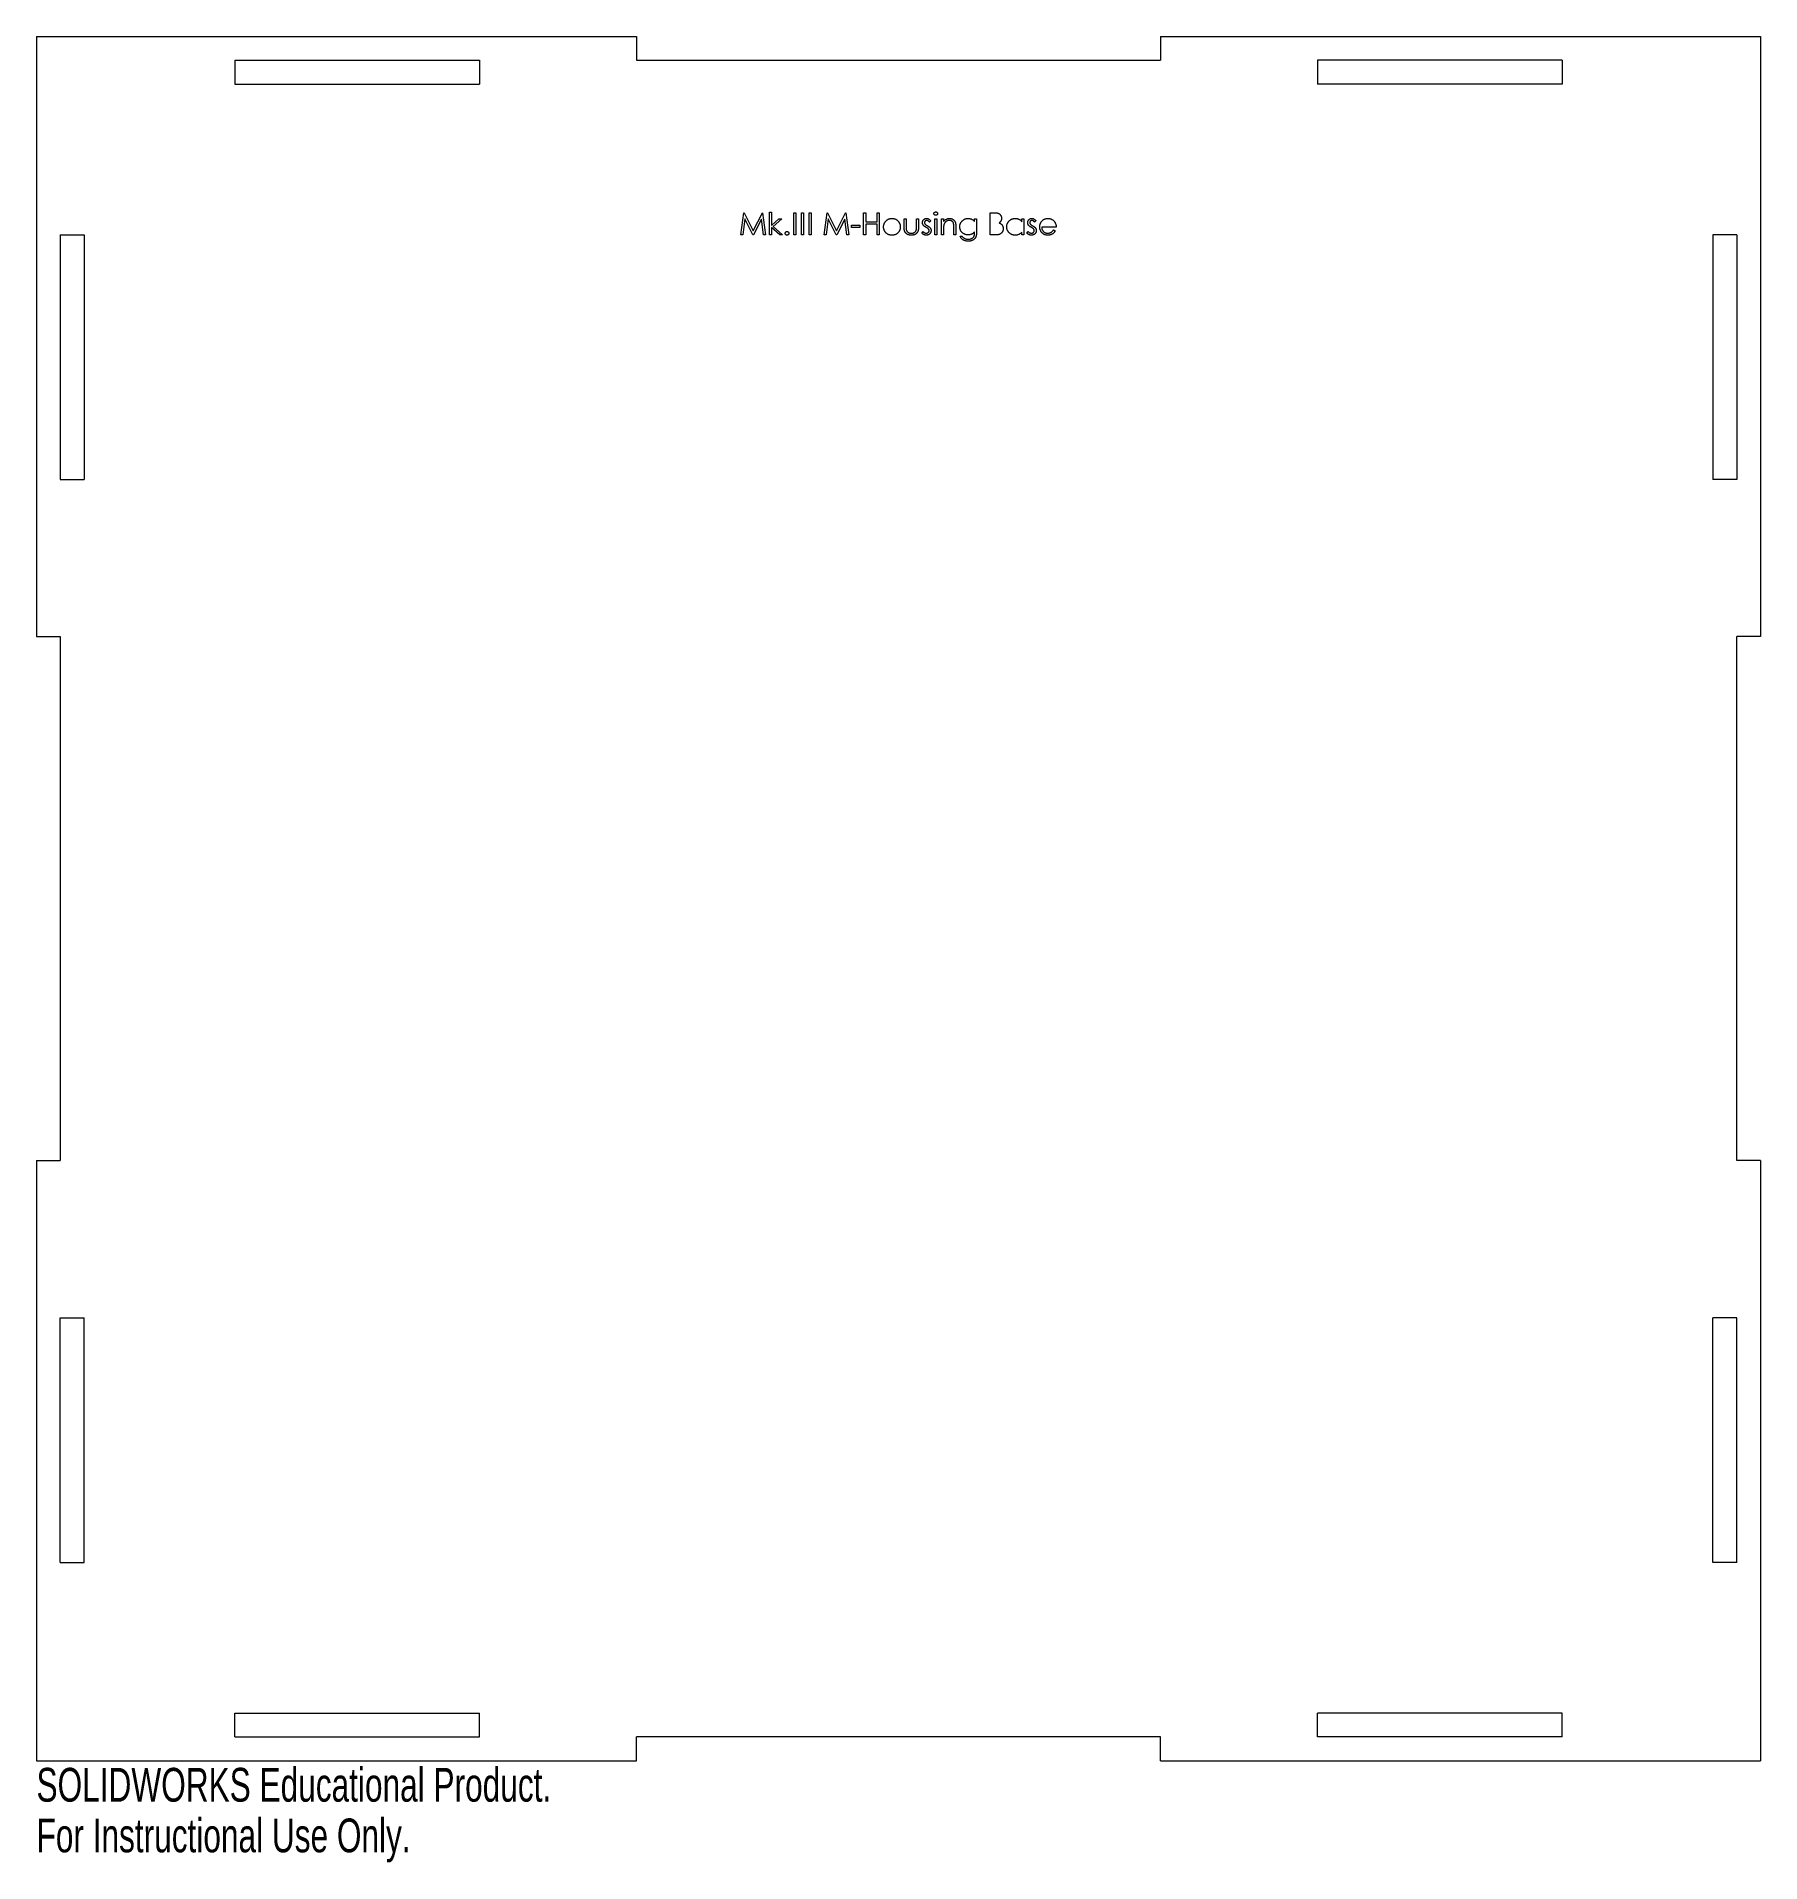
# Model space of a CAD drawing. Header units: millimetres. Extents: x -123 to 123, y -138 to 123.
import ezdxf

# ---------------------------------------------------------------- set-up
doc = ezdxf.new("R2010")
doc.units = ezdxf.units.MM
doc.styles.add('SLDTEXTSTYLE0', font='TXT', dxfattribs={"width": 0.7})

msp = doc.modelspace()

# ---------------------------------------------------------------- linework, layer by layer
at = {"color": 7, "linetype": 'Continuous', "lineweight": 15}
for p, q in [((-123.4, 123.4), (-37.5, 123.4)), ((-123.4, 123.4), (-123.4, 37.5)), ((-37.5, 123.4), (-37.5, 120)), ((37.5, 123.4), (123.4, 123.4)), ((37.5, 123.4), (37.5, 120)), ((123.4, 123.4), (123.4, 37.5)), ((-95, 120), (-95, 116.6)), ((-95, 120), (-60, 120)), ((-60, 120), (-60, 116.6)), ((-37.5, 120), (37.5, 120)), ((60, 120), (60, 116.6)), ((95, 120), (60, 120)), ((95, 120), (95, 116.6)), ((-95, 116.6), (-60, 116.6)), ((95, 116.6), (60, 116.6)), ((-22.57, 95), (-22.15, 98.17)), ((-21.98, 97.29), (-22.28, 95)), ((-22.15, 98.17), (-22.11, 98.17)), ((-22.11, 98.17), (-20.8, 95.57)), ((-20.83, 95), (-21.98, 97.29)), ((-20.8, 95.57), (-19.49, 98.17)), ((-19.62, 97.28), (-20.77, 95)), ((-19.32, 95), (-19.62, 97.28)), ((-19.49, 98.17), (-19.45, 98.17)), ((-19.45, 98.17), (-19.03, 95)), ((-18.46, 95), (-18.46, 98.26)), ((-18.46, 98.26), (-18.17, 98.26)), ((-18.17, 98.26), (-18.17, 96.37)), ((-18.17, 96.37), (-17.12, 97.32)), ((-16.71, 97.32), (-17.93, 96.22)), ((-17.12, 97.32), (-16.71, 97.32)), ((-15, 95), (-15, 98.17)), ((-15, 98.17), (-14.71, 98.17)), ((-14.71, 98.17), (-14.71, 95)), ((-13.9, 95), (-13.9, 98.17)), ((-13.9, 98.17), (-13.62, 98.17)), ((-13.62, 98.17), (-13.62, 95)), ((-12.8, 95), (-12.8, 98.17)), ((-12.8, 98.17), (-12.52, 98.17)), ((-12.52, 98.17), (-12.52, 95)), ((-10.64, 95), (-10.23, 98.17)), ((-10.05, 97.29), (-10.36, 95)), ((-10.23, 98.17), (-10.18, 98.17)), ((-10.18, 98.17), (-8.87, 95.57)), ((-8.9, 95), (-10.05, 97.29)), ((-8.87, 95.57), (-7.57, 98.17)), ((-7.69, 97.28), (-8.84, 95)), ((-7.39, 95), (-7.69, 97.28)), ((-7.57, 98.17), (-7.52, 98.17)), ((-7.52, 98.17), (-7.1, 95)), ((-4.99, 95), (-4.99, 98.17)), ((-4.99, 98.17), (-4.7, 98.17)), ((-4.7, 98.17), (-4.7, 96.87)), ((-4.7, 96.87), (-3.07, 96.87)), ((-3.07, 96.87), (-3.07, 98.17)), ((-3.07, 98.17), (-2.79, 98.17)), ((-2.79, 98.17), (-2.79, 95)), ((0.79, 96.21), (0.79, 97.32)), ((0.79, 97.32), (1.08, 97.32)), ((1.08, 97.32), (1.08, 96.24)), ((2.58, 96.24), (2.58, 97.32)), ((2.58, 97.32), (2.87, 97.32)), ((2.87, 97.32), (2.87, 96.19)), ((4.62, 97.03), (4.43, 96.83)), ((5.19, 95), (5.19, 97.32)), ((5.19, 97.32), (5.47, 97.32)), ((5.47, 97.32), (5.47, 95)), ((6.17, 95), (6.17, 97.32)), ((6.17, 97.32), (6.45, 97.32)), ((6.45, 97.32), (6.45, 96.9)), ((10.89, 96.91), (10.89, 97.32)), ((10.89, 97.32), (11.17, 97.32)), ((11.17, 97.32), (11.17, 95.48)), ((13.13, 95), (13.13, 98.17)), ((13.13, 98.17), (13.75, 98.17)), ((17.65, 96.89), (17.65, 97.32)), ((17.65, 97.32), (17.93, 97.32)), ((17.93, 97.32), (17.93, 95)), ((19.68, 97.03), (19.49, 96.83)), ((-120, 95), (-116.6, 95)), ((-120, 95), (-120, 60)), ((-116.6, 95), (-116.6, 60)), ((-22.28, 95), (-22.57, 95)), ((-20.77, 95), (-20.83, 95)), ((-19.03, 95), (-19.32, 95)), ((-18.17, 95), (-18.46, 95)), ((-17, 95), (-18.17, 96.07)), ((-18.17, 96.07), (-18.17, 95)), ((-17.93, 96.22), (-16.59, 95)), ((-16.59, 95), (-17, 95)), ((-14.71, 95), (-15, 95)), ((-13.62, 95), (-13.9, 95)), ((-12.52, 95), (-12.8, 95)), ((-10.36, 95), (-10.64, 95)), ((-8.84, 95), (-8.9, 95)), ((-7.1, 95), (-7.39, 95)), ((-6.74, 96.06), (-6.74, 96.38)), ((-6.74, 96.38), (-5.52, 96.38)), ((-5.52, 96.06), (-6.74, 96.06)), ((-5.52, 96.38), (-5.52, 96.06)), ((-4.7, 95), (-4.99, 95)), ((-3.07, 96.55), (-4.7, 96.55)), ((-4.7, 96.55), (-4.7, 95)), ((-3.07, 95), (-3.07, 96.55)), ((-2.79, 95), (-3.07, 95)), ((3.32, 95.27), (3.51, 95.49)), ((5.47, 95), (5.19, 95)), ((6.45, 95), (6.17, 95)), ((6.45, 95.84), (6.45, 95)), ((7.92, 95), (7.92, 96.09)), ((8.2, 95), (7.92, 95)), ((8.2, 96.18), (8.2, 95)), ((8.81, 94.84), (9.1, 94.84)), ((10.89, 95.32), (10.89, 95.44)), ((13.99, 95), (13.13, 95)), ((17.65, 95), (17.65, 95.4)), ((17.93, 95), (17.65, 95)), ((18.38, 95.27), (18.57, 95.49)), ((22.57, 96.1), (20.5, 96.1)), ((22.2, 95.73), (22.45, 95.6)), ((120, 95), (116.6, 95)), ((116.6, 95), (116.6, 60)), ((120, 95), (120, 60)), ((-120, 60), (-116.6, 60)), ((120, 60), (116.6, 60)), ((-123.4, 37.5), (-120, 37.5)), ((-120, 37.5), (-120, -37.5)), ((120, -37.5), (120, 37.5)), ((123.4, 37.5), (120, 37.5)), ((-123.4, -37.5), (-120, -37.5)), ((-123.4, -37.5), (-123.4, -123.4)), ((123.4, -37.5), (120, -37.5)), ((123.4, -37.5), (123.4, -123.4)), ((-120, -95), (-120, -60)), ((-120, -60), (-116.6, -60)), ((-116.6, -95), (-116.6, -60)), ((116.6, -95), (116.6, -60)), ((120, -60), (116.6, -60)), ((120, -95), (120, -60)), ((-120, -95), (-116.6, -95)), ((120, -95), (116.6, -95)), ((-95, -120), (-95, -116.6)), ((-95, -116.6), (-60, -116.6)), ((-60, -120), (-60, -116.6)), ((60, -120), (60, -116.6)), ((95, -116.6), (60, -116.6)), ((95, -120), (95, -116.6)), ((-95, -120), (-60, -120)), ((-37.5, -123.4), (-37.5, -120)), ((37.5, -120), (-37.5, -120)), ((37.5, -123.4), (37.5, -120)), ((95, -120), (60, -120)), ((-123.4, -123.4), (-37.5, -123.4)), ((37.5, -123.4), (123.4, -123.4))]:
    msp.add_line(p, q, dxfattribs=at)
for points, knots in [([(-2.14, 96.15), (-2.14, 96.19), (-2.13, 96.27), (-2.12, 96.38), (-2.09, 96.49), (-2.06, 96.6), (-2.01, 96.7), (-1.96, 96.8), (-1.89, 96.89), (-1.84, 96.95), (-1.82, 96.98)], [0, 0, 0, 0, 0.1289191, 0.2552377, 0.3786786, 0.5010879, 0.6227137, 0.7462408, 0.871589, 1, 1, 1, 1]), ([(-1.82, 96.98), (-1.79, 97.01), (-1.73, 97.07), (-1.63, 97.15), (-1.53, 97.21), (-1.42, 97.27), (-1.31, 97.31), (-1.19, 97.34), (-1.06, 97.36), (-0.98, 97.36), (-0.93, 97.36)], [0, 0, 0, 0, 0.128498, 0.252713, 0.374819, 0.496436, 0.617911, 0.741288, 0.8687, 1, 1, 1, 1]), ([(-0.93, 97.36), (-0.89, 97.36), (-0.81, 97.36), (-0.68, 97.34), (-0.56, 97.31), (-0.45, 97.27), (-0.34, 97.21), (-0.24, 97.15), (-0.14, 97.07), (-0.08, 97.01), (-0.05, 96.98)], [0, 0, 0, 0, 0.131751, 0.258332, 0.382134, 0.503804, 0.624693, 0.746871, 0.871514, 1, 1, 1, 1]), ([(-0.05, 96.98), (-0.03, 96.95), (0.02, 96.89), (0.09, 96.8), (0.14, 96.7), (0.19, 96.6), (0.22, 96.49), (0.25, 96.38), (0.26, 96.27), (0.26, 96.19), (0.26, 96.15)], [0, 0, 0, 0, 0.128157, 0.253834, 0.376506, 0.498534, 0.621368, 0.744565, 0.870634, 1, 1, 1, 1]), ([(3.44, 96.75), (3.44, 96.77), (3.44, 96.82), (3.45, 96.88), (3.46, 96.94), (3.48, 96.99), (3.5, 97.05), (3.53, 97.1), (3.57, 97.14), (3.6, 97.19), (3.65, 97.23), (3.69, 97.26), (3.74, 97.29), (3.79, 97.32), (3.85, 97.34), (3.9, 97.35), (3.96, 97.36), (4.01, 97.36), (4.03, 97.36)], [0, 0, 0, 0, 0.067978, 0.133044, 0.196507, 0.258613, 0.319728, 0.380873, 0.442636, 0.505079, 0.567881, 0.628814, 0.68891, 0.748765, 0.809386, 0.870884, 0.934037, 1, 1, 1, 1]), ([(3.55, 96.39), (3.53, 96.42), (3.5, 96.47), (3.46, 96.56), (3.44, 96.66), (3.44, 96.72), (3.44, 96.75)], [0, 0, 0, 0, 0.246252, 0.492591, 0.74057, 1, 1, 1, 1]), ([(4.03, 97.08), (4.01, 97.07), (3.97, 97.07), (3.91, 97.05), (3.86, 97.02), (3.81, 96.98), (3.77, 96.93), (3.75, 96.88), (3.73, 96.82), (3.73, 96.78), (3.72, 96.76)], [0, 0, 0, 0, 0.1249585, 0.2459006, 0.369166, 0.4985108, 0.6285039, 0.7510283, 0.8737242, 1, 1, 1, 1]), ([(3.72, 96.76), (3.73, 96.75), (3.73, 96.71), (3.74, 96.65), (3.77, 96.6), (3.79, 96.57), (3.8, 96.55)], [0, 0, 0, 0, 0.2400399, 0.4794032, 0.7317567, 1, 1, 1, 1]), ([(4.03, 97.36), (4.05, 97.36), (4.1, 97.36), (4.18, 97.34), (4.25, 97.32), (4.32, 97.28), (4.4, 97.23), (4.47, 97.17), (4.55, 97.11), (4.6, 97.06), (4.62, 97.03)], [0, 0, 0, 0, 0.1057143, 0.2134116, 0.3261267, 0.4444517, 0.5690611, 0.7027122, 0.8463179, 1, 1, 1, 1]), ([(4.43, 96.83), (4.41, 96.85), (4.38, 96.89), (4.33, 96.94), (4.28, 96.98), (4.23, 97.02), (4.18, 97.04), (4.13, 97.06), (4.08, 97.07), (4.04, 97.08), (4.03, 97.08)], [0, 0, 0, 0, 0.158223, 0.305036, 0.441309, 0.565963, 0.683525, 0.793334, 0.898518, 1, 1, 1, 1]), ([(5.07, 98.05), (5.07, 98.07), (5.07, 98.1), (5.09, 98.15), (5.11, 98.19), (5.14, 98.23), (5.19, 98.26), (5.23, 98.28), (5.28, 98.29), (5.31, 98.3), (5.33, 98.3)], [0, 0, 0, 0, 0.12329, 0.242149, 0.363437, 0.489745, 0.618115, 0.744894, 0.868932, 1, 1, 1, 1]), ([(5.33, 97.81), (5.31, 97.81), (5.28, 97.81), (5.23, 97.83), (5.19, 97.85), (5.14, 97.88), (5.11, 97.92), (5.09, 97.96), (5.07, 98), (5.07, 98.04), (5.07, 98.05)], [0, 0, 0, 0, 0.131867, 0.256661, 0.384213, 0.513365, 0.640443, 0.761085, 0.879146, 1, 1, 1, 1]), ([(5.33, 98.3), (5.35, 98.3), (5.38, 98.29), (5.43, 98.28), (5.48, 98.26), (5.52, 98.23), (5.55, 98.19), (5.58, 98.15), (5.59, 98.1), (5.6, 98.07), (5.6, 98.05)], [0, 0, 0, 0, 0.131899, 0.258284, 0.384341, 0.51198, 0.638632, 0.75923, 0.877412, 1, 1, 1, 1]), ([(5.6, 98.05), (5.6, 98.04), (5.59, 98), (5.58, 97.96), (5.55, 97.92), (5.52, 97.88), (5.48, 97.85), (5.43, 97.82), (5.38, 97.81), (5.35, 97.81), (5.33, 97.81)], [0, 0, 0, 0, 0.1201621, 0.2375463, 0.3574971, 0.4849171, 0.6133293, 0.7401504, 0.8673013, 1, 1, 1, 1]), ([(6.45, 96.9), (6.48, 96.94), (6.54, 97.01), (6.64, 97.11), (6.74, 97.19), (6.85, 97.25), (6.97, 97.3), (7.08, 97.34), (7.21, 97.36), (7.29, 97.36), (7.33, 97.36)], [0, 0, 0, 0, 0.140976, 0.273569, 0.398988, 0.51993, 0.63811, 0.756589, 0.87686, 1, 1, 1, 1]), ([(7.28, 97.08), (7.26, 97.08), (7.22, 97.07), (7.15, 97.07), (7.08, 97.05), (7.02, 97.03), (6.96, 97.01), (6.9, 96.98), (6.84, 96.94), (6.78, 96.9), (6.73, 96.85), (6.68, 96.81), (6.64, 96.76), (6.6, 96.7), (6.57, 96.65), (6.54, 96.59), (6.51, 96.53), (6.5, 96.48), (6.5, 96.46)], [0, 0, 0, 0, 0.063986, 0.126627, 0.188984, 0.25023, 0.312351, 0.374574, 0.438148, 0.50292, 0.567974, 0.630771, 0.692935, 0.754398, 0.815218, 0.876117, 0.938015, 1, 1, 1, 1]), ([(7.88, 96.62), (7.87, 96.66), (7.86, 96.72), (7.81, 96.82), (7.75, 96.9), (7.68, 96.96), (7.6, 97.02), (7.5, 97.05), (7.4, 97.07), (7.32, 97.07), (7.28, 97.08)], [0, 0, 0, 0, 0.13552, 0.260833, 0.378476, 0.493178, 0.609281, 0.729981, 0.859261, 1, 1, 1, 1]), ([(7.33, 97.36), (7.38, 97.36), (7.46, 97.36), (7.58, 97.33), (7.7, 97.29), (7.8, 97.23), (7.9, 97.16), (7.98, 97.08), (8.05, 96.98), (8.1, 96.89), (8.13, 96.82), (8.15, 96.75), (8.16, 96.67), (8.18, 96.59), (8.19, 96.5), (8.2, 96.4), (8.2, 96.3), (8.2, 96.22), (8.2, 96.18)], [0, 0, 0, 0, 0.0772404, 0.1511781, 0.223488, 0.2955426, 0.3669763, 0.4371305, 0.5070436, 0.5785597, 0.6166135, 0.6587562, 0.7044912, 0.7548031, 0.8093316, 0.8682745, 0.9320729, 1, 1, 1, 1]), ([(8.77, 96.17), (8.77, 96.19), (8.77, 96.25), (8.78, 96.32), (8.79, 96.4), (8.81, 96.48), (8.83, 96.55), (8.86, 96.62), (8.89, 96.69), (8.93, 96.76), (8.97, 96.83), (9.02, 96.89), (9.07, 96.95), (9.12, 97.01), (9.18, 97.06), (9.24, 97.11), (9.31, 97.16), (9.37, 97.2), (9.44, 97.24), (9.52, 97.27), (9.59, 97.3), (9.66, 97.32), (9.74, 97.34), (9.82, 97.35), (9.89, 97.36), (9.94, 97.36), (9.97, 97.36)], [0, 0, 0, 0, 0.0420341, 0.0839054, 0.1250689, 0.1661585, 0.2072103, 0.2484907, 0.2898781, 0.3321695, 0.3744758, 0.416225, 0.4576096, 0.4990732, 0.5405534, 0.5822488, 0.6245498, 0.6674328, 0.7103225, 0.7524671, 0.7940648, 0.8352157, 0.8762283, 0.9174462, 0.9586431, 1, 1, 1, 1]), ([(9.97, 97.36), (10.01, 97.36), (10.1, 97.36), (10.22, 97.34), (10.34, 97.31), (10.46, 97.26), (10.57, 97.2), (10.68, 97.13), (10.79, 97.03), (10.85, 96.95), (10.89, 96.91)], [0, 0, 0, 0, 0.120911, 0.238762, 0.354755, 0.470359, 0.589144, 0.716329, 0.852445, 1, 1, 1, 1]), ([(13.75, 98.17), (13.78, 98.17), (13.84, 98.17), (13.92, 98.17), (14, 98.16), (14.08, 98.15), (14.15, 98.14), (14.21, 98.13), (14.27, 98.11), (14.34, 98.08), (14.42, 98.04), (14.5, 97.97), (14.58, 97.89), (14.64, 97.81), (14.69, 97.71), (14.73, 97.61), (14.75, 97.5), (14.75, 97.43), (14.76, 97.39)], [0, 0, 0, 0, 0.062594, 0.121323, 0.17668, 0.228365, 0.276868, 0.321879, 0.364099, 0.403356, 0.477968, 0.550535, 0.623584, 0.698175, 0.773354, 0.847281, 0.922818, 1, 1, 1, 1]), ([(14.76, 97.39), (14.75, 97.35), (14.75, 97.28), (14.73, 97.18), (14.7, 97.09), (14.66, 97), (14.61, 96.91), (14.55, 96.84), (14.47, 96.77), (14.42, 96.73), (14.39, 96.71)], [0, 0, 0, 0, 0.130569, 0.256581, 0.380552, 0.503623, 0.625739, 0.747549, 0.871766, 1, 1, 1, 1]), ([(14.39, 96.71), (14.42, 96.7), (14.49, 96.67), (14.59, 96.63), (14.67, 96.57), (14.74, 96.52), (14.8, 96.46), (14.85, 96.39), (14.89, 96.32), (14.93, 96.25), (14.96, 96.16), (14.98, 96.08), (15, 95.99), (15, 95.93), (15, 95.9)], [0, 0, 0, 0, 0.106057, 0.202914, 0.2903, 0.370223, 0.446384, 0.521397, 0.598291, 0.676142, 0.755529, 0.834887, 0.916646, 1, 1, 1, 1]), ([(15.49, 96.17), (15.49, 96.21), (15.49, 96.29), (15.51, 96.4), (15.54, 96.52), (15.58, 96.63), (15.63, 96.73), (15.69, 96.83), (15.76, 96.92), (15.84, 97.01), (15.94, 97.09), (16.03, 97.16), (16.13, 97.23), (16.24, 97.27), (16.35, 97.31), (16.46, 97.34), (16.58, 97.36), (16.67, 97.36), (16.71, 97.36)], [0, 0, 0, 0, 0.063775, 0.126079, 0.186904, 0.247574, 0.308003, 0.369132, 0.432033, 0.496791, 0.561611, 0.624914, 0.686726, 0.748079, 0.809582, 0.871631, 0.934886, 1, 1, 1, 1]), ([(16.71, 97.36), (16.75, 97.36), (16.85, 97.36), (16.98, 97.34), (17.11, 97.3), (17.23, 97.25), (17.35, 97.19), (17.46, 97.1), (17.56, 97.01), (17.62, 96.93), (17.65, 96.89)], [0, 0, 0, 0, 0.129862, 0.254654, 0.376015, 0.495255, 0.614798, 0.738106, 0.865196, 1, 1, 1, 1]), ([(18.5, 96.75), (18.5, 96.77), (18.5, 96.82), (18.51, 96.88), (18.52, 96.94), (18.54, 96.99), (18.56, 97.05), (18.59, 97.1), (18.63, 97.14), (18.67, 97.19), (18.71, 97.23), (18.75, 97.26), (18.8, 97.29), (18.85, 97.32), (18.91, 97.34), (18.97, 97.35), (19.03, 97.36), (19.07, 97.36), (19.09, 97.36)], [0, 0, 0, 0, 0.067978, 0.133044, 0.196507, 0.258613, 0.319728, 0.380873, 0.442636, 0.505079, 0.567881, 0.628814, 0.68891, 0.748765, 0.809386, 0.870884, 0.934037, 1, 1, 1, 1]), ([(18.61, 96.39), (18.59, 96.42), (18.56, 96.47), (18.53, 96.56), (18.5, 96.66), (18.5, 96.72), (18.5, 96.75)], [0, 0, 0, 0, 0.2462524, 0.4925908, 0.74057, 1, 1, 1, 1]), ([(19.09, 97.08), (19.07, 97.07), (19.03, 97.07), (18.97, 97.05), (18.92, 97.02), (18.87, 96.98), (18.83, 96.93), (18.81, 96.88), (18.79, 96.82), (18.79, 96.78), (18.79, 96.76)], [0, 0, 0, 0, 0.124958, 0.245901, 0.369166, 0.498511, 0.628504, 0.751028, 0.873724, 1, 1, 1, 1]), ([(18.79, 96.76), (18.79, 96.75), (18.79, 96.71), (18.8, 96.65), (18.83, 96.6), (18.85, 96.57), (18.86, 96.55)], [0, 0, 0, 0, 0.24004, 0.479403, 0.731757, 1, 1, 1, 1]), ([(19.09, 97.36), (19.11, 97.36), (19.16, 97.36), (19.24, 97.34), (19.31, 97.32), (19.39, 97.28), (19.46, 97.23), (19.53, 97.17), (19.61, 97.11), (19.66, 97.06), (19.68, 97.03)], [0, 0, 0, 0, 0.105714, 0.213412, 0.326127, 0.444452, 0.569061, 0.702712, 0.846318, 1, 1, 1, 1]), ([(19.49, 96.83), (19.47, 96.85), (19.44, 96.89), (19.39, 96.94), (19.34, 96.98), (19.29, 97.02), (19.24, 97.04), (19.19, 97.06), (19.14, 97.07), (19.1, 97.08), (19.09, 97.08)], [0, 0, 0, 0, 0.158223, 0.305036, 0.441309, 0.565963, 0.683525, 0.793334, 0.898518, 1, 1, 1, 1]), ([(20.21, 96.15), (20.21, 96.19), (20.21, 96.26), (20.22, 96.36), (20.25, 96.47), (20.28, 96.56), (20.31, 96.66), (20.36, 96.75), (20.41, 96.84), (20.46, 96.9), (20.48, 96.93)], [0, 0, 0, 0, 0.128045, 0.253768, 0.377428, 0.500551, 0.623296, 0.746578, 0.872348, 1, 1, 1, 1]), ([(20.48, 96.93), (20.51, 96.96), (20.56, 97.03), (20.66, 97.12), (20.76, 97.19), (20.87, 97.26), (20.99, 97.3), (21.12, 97.34), (21.25, 97.36), (21.34, 97.36), (21.38, 97.36)], [0, 0, 0, 0, 0.1288353, 0.2535893, 0.3746433, 0.49534, 0.6163248, 0.7397593, 0.8668423, 1, 1, 1, 1]), ([(21.38, 97.36), (21.43, 97.36), (21.53, 97.36), (21.66, 97.33), (21.79, 97.3), (21.91, 97.25), (22.03, 97.18), (22.13, 97.1), (22.23, 97.01), (22.29, 96.94), (22.32, 96.9)], [0, 0, 0, 0, 0.13204, 0.259033, 0.38188, 0.502258, 0.622752, 0.744743, 0.870109, 1, 1, 1, 1]), ([(22.32, 96.9), (22.34, 96.88), (22.38, 96.82), (22.43, 96.73), (22.47, 96.64), (22.51, 96.54), (22.54, 96.44), (22.56, 96.33), (22.57, 96.22), (22.57, 96.14), (22.57, 96.1)], [0, 0, 0, 0, 0.118522, 0.236255, 0.356174, 0.47725, 0.60154, 0.729618, 0.862158, 1, 1, 1, 1]), ([(-16.22, 95.22), (-16.22, 95.24), (-16.22, 95.28), (-16.2, 95.33), (-16.18, 95.37), (-16.14, 95.41), (-16.1, 95.45), (-16.06, 95.47), (-16.01, 95.49), (-15.97, 95.49), (-15.96, 95.49)], [0, 0, 0, 0, 0.129097, 0.252046, 0.373905, 0.501038, 0.628171, 0.751376, 0.872426, 1, 1, 1, 1]), ([(-15.96, 94.96), (-15.97, 94.96), (-16.01, 94.96), (-16.06, 94.98), (-16.1, 95), (-16.14, 95.04), (-16.18, 95.08), (-16.2, 95.12), (-16.22, 95.17), (-16.22, 95.21), (-16.22, 95.22)], [0, 0, 0, 0, 0.127757, 0.249414, 0.372796, 0.500111, 0.62861, 0.750643, 0.873768, 1, 1, 1, 1]), ([(-15.96, 95.49), (-15.94, 95.49), (-15.9, 95.49), (-15.85, 95.47), (-15.81, 95.45), (-15.77, 95.41), (-15.73, 95.37), (-15.71, 95.33), (-15.69, 95.28), (-15.69, 95.24), (-15.69, 95.22)], [0, 0, 0, 0, 0.127519, 0.249986, 0.371792, 0.49887, 0.625948, 0.748492, 0.870959, 1, 1, 1, 1]), ([(-15.69, 95.22), (-15.69, 95.21), (-15.7, 95.17), (-15.71, 95.12), (-15.74, 95.08), (-15.77, 95.04), (-15.81, 95), (-15.85, 94.98), (-15.9, 94.96), (-15.94, 94.96), (-15.96, 94.96)], [0, 0, 0, 0, 0.126178, 0.248821, 0.37154, 0.499984, 0.627244, 0.749226, 0.872298, 1, 1, 1, 1]), ([(-0.93, 94.96), (-0.98, 94.96), (-1.06, 94.96), (-1.19, 94.98), (-1.31, 95.01), (-1.42, 95.05), (-1.52, 95.1), (-1.62, 95.16), (-1.72, 95.23), (-1.8, 95.32), (-1.88, 95.41), (-1.95, 95.5), (-2.01, 95.6), (-2.05, 95.7), (-2.09, 95.81), (-2.12, 95.92), (-2.13, 96.04), (-2.14, 96.11), (-2.14, 96.15)], [0, 0, 0, 0, 0.068742, 0.134635, 0.198324, 0.260825, 0.322714, 0.384555, 0.446913, 0.510958, 0.574931, 0.636685, 0.697483, 0.757134, 0.816966, 0.876818, 0.937663, 1, 1, 1, 1]), ([(0.26, 96.15), (0.26, 96.11), (0.26, 96.04), (0.25, 95.92), (0.22, 95.81), (0.18, 95.7), (0.13, 95.6), (0.08, 95.5), (0.01, 95.41), (-0.07, 95.32), (-0.16, 95.23), (-0.25, 95.16), (-0.35, 95.1), (-0.45, 95.05), (-0.57, 95.01), (-0.68, 94.98), (-0.81, 94.96), (-0.89, 94.96), (-0.93, 94.96)], [0, 0, 0, 0, 0.062416, 0.123337, 0.183265, 0.243172, 0.302898, 0.363774, 0.425605, 0.489659, 0.553785, 0.616222, 0.677854, 0.739517, 0.802097, 0.865866, 0.931508, 1, 1, 1, 1]), ([(1.83, 94.96), (1.81, 94.96), (1.75, 94.96), (1.67, 94.97), (1.59, 94.98), (1.52, 94.99), (1.45, 95.01), (1.38, 95.03), (1.31, 95.06), (1.25, 95.09), (1.2, 95.13), (1.15, 95.17), (1.1, 95.21), (1.05, 95.26), (1.01, 95.31), (0.97, 95.36), (0.94, 95.42), (0.91, 95.48), (0.88, 95.54), (0.86, 95.62), (0.84, 95.7), (0.82, 95.78), (0.81, 95.88), (0.8, 95.98), (0.79, 96.1), (0.79, 96.17), (0.79, 96.21)], [0, 0, 0, 0, 0.045152, 0.088727, 0.130534, 0.171071, 0.210096, 0.247769, 0.284849, 0.320986, 0.356387, 0.391549, 0.426191, 0.460511, 0.494971, 0.529534, 0.564576, 0.600096, 0.637535, 0.678213, 0.722583, 0.770182, 0.821879, 0.877067, 0.936524, 1, 1, 1, 1]), ([(1.08, 96.24), (1.08, 96.21), (1.08, 96.15), (1.08, 96.07), (1.08, 95.99), (1.09, 95.91), (1.1, 95.85), (1.1, 95.79), (1.11, 95.74), (1.12, 95.72), (1.12, 95.7)], [0, 0, 0, 0, 0.173617, 0.33212, 0.477936, 0.609932, 0.727032, 0.831671, 0.921715, 1, 1, 1, 1]), ([(1.12, 95.7), (1.13, 95.68), (1.14, 95.65), (1.16, 95.6), (1.19, 95.56), (1.22, 95.51), (1.26, 95.47), (1.29, 95.43), (1.34, 95.4), (1.4, 95.36), (1.48, 95.31), (1.59, 95.27), (1.71, 95.25), (1.79, 95.25), (1.84, 95.24)], [0, 0, 0, 0, 0.060487, 0.119716, 0.178086, 0.235971, 0.29461, 0.353536, 0.413161, 0.474545, 0.599234, 0.727029, 0.859695, 1, 1, 1, 1]), ([(2.87, 96.19), (2.87, 96.15), (2.87, 96.08), (2.86, 95.97), (2.85, 95.87), (2.84, 95.78), (2.83, 95.69), (2.81, 95.61), (2.78, 95.54), (2.76, 95.47), (2.73, 95.41), (2.69, 95.36), (2.65, 95.31), (2.61, 95.26), (2.57, 95.21), (2.52, 95.17), (2.47, 95.13), (2.41, 95.09), (2.35, 95.06), (2.29, 95.03), (2.22, 95.01), (2.15, 94.99), (2.08, 94.98), (2, 94.97), (1.92, 94.96), (1.86, 94.96), (1.83, 94.96)], [0, 0, 0, 0, 0.06221, 0.120696, 0.175548, 0.226191, 0.273711, 0.317302, 0.357837, 0.395428, 0.431089, 0.466097, 0.501015, 0.535424, 0.570174, 0.604765, 0.640093, 0.675939, 0.712225, 0.749455, 0.787601, 0.826784, 0.867829, 0.91016, 0.953939, 1, 1, 1, 1]), ([(1.84, 95.24), (1.88, 95.25), (1.96, 95.25), (2.08, 95.27), (2.19, 95.31), (2.28, 95.36), (2.37, 95.43), (2.44, 95.5), (2.5, 95.58), (2.52, 95.65), (2.54, 95.68)], [0, 0, 0, 0, 0.144632, 0.279837, 0.408371, 0.533043, 0.653596, 0.770016, 0.884339, 1, 1, 1, 1]), ([(2.54, 95.68), (2.54, 95.69), (2.55, 95.72), (2.56, 95.77), (2.57, 95.82), (2.57, 95.89), (2.58, 95.97), (2.58, 96.05), (2.58, 96.14), (2.58, 96.21), (2.58, 96.24)], [0, 0, 0, 0, 0.069693, 0.154074, 0.254591, 0.371465, 0.504755, 0.653494, 0.818953, 1, 1, 1, 1]), ([(3.98, 94.96), (3.95, 94.96), (3.89, 94.96), (3.79, 94.98), (3.7, 95), (3.61, 95.04), (3.53, 95.09), (3.45, 95.14), (3.38, 95.2), (3.34, 95.25), (3.32, 95.27)], [0, 0, 0, 0, 0.126743, 0.251724, 0.377219, 0.504694, 0.631458, 0.755401, 0.877701, 1, 1, 1, 1]), ([(3.51, 95.49), (3.52, 95.47), (3.56, 95.43), (3.61, 95.38), (3.67, 95.34), (3.73, 95.3), (3.79, 95.28), (3.85, 95.26), (3.91, 95.25), (3.95, 95.24), (3.97, 95.24)], [0, 0, 0, 0, 0.147476, 0.285904, 0.417172, 0.540501, 0.659238, 0.775006, 0.887229, 1, 1, 1, 1]), ([(3.95, 96.08), (3.92, 96.09), (3.88, 96.12), (3.81, 96.16), (3.75, 96.2), (3.7, 96.24), (3.65, 96.28), (3.61, 96.32), (3.58, 96.35), (3.56, 96.38), (3.55, 96.39)], [0, 0, 0, 0, 0.157762, 0.30595, 0.443775, 0.572824, 0.692154, 0.802296, 0.905564, 1, 1, 1, 1]), ([(3.8, 96.55), (3.81, 96.54), (3.83, 96.53), (3.85, 96.5), (3.89, 96.47), (3.93, 96.44), (3.97, 96.41), (4.02, 96.38), (4.08, 96.35), (4.11, 96.33), (4.13, 96.31)], [0, 0, 0, 0, 0.083425, 0.17756, 0.283982, 0.402217, 0.533568, 0.676121, 0.831649, 1, 1, 1, 1]), ([(4.3, 95.84), (4.29, 95.85), (4.27, 95.86), (4.25, 95.89), (4.21, 95.92), (4.17, 95.95), (4.12, 95.98), (4.07, 96.01), (4.01, 96.04), (3.97, 96.07), (3.95, 96.08)], [0, 0, 0, 0, 0.076875, 0.167462, 0.27227, 0.389551, 0.520801, 0.666263, 0.825545, 1, 1, 1, 1]), ([(3.97, 95.24), (3.99, 95.25), (4.05, 95.25), (4.12, 95.27), (4.2, 95.3), (4.26, 95.35), (4.31, 95.41), (4.35, 95.48), (4.37, 95.54), (4.37, 95.59), (4.38, 95.62)], [0, 0, 0, 0, 0.134042, 0.261896, 0.387836, 0.517686, 0.644509, 0.764718, 0.880291, 1, 1, 1, 1]), ([(4.66, 95.63), (4.66, 95.61), (4.66, 95.56), (4.65, 95.5), (4.63, 95.43), (4.61, 95.37), (4.59, 95.31), (4.55, 95.26), (4.51, 95.2), (4.47, 95.15), (4.42, 95.11), (4.36, 95.07), (4.31, 95.03), (4.25, 95.01), (4.19, 94.99), (4.12, 94.97), (4.05, 94.96), (4, 94.96), (3.98, 94.96)], [0, 0, 0, 0, 0.064548, 0.127199, 0.188597, 0.24864, 0.309525, 0.370037, 0.431889, 0.495704, 0.559519, 0.621372, 0.682397, 0.743568, 0.805498, 0.86864, 0.933066, 1, 1, 1, 1]), ([(4.13, 96.31), (4.16, 96.3), (4.21, 96.27), (4.27, 96.23), (4.34, 96.19), (4.39, 96.15), (4.44, 96.11), (4.48, 96.07), (4.52, 96.03), (4.54, 96), (4.55, 95.99)], [0, 0, 0, 0, 0.158989, 0.307115, 0.446213, 0.574876, 0.694152, 0.804581, 0.906593, 1, 1, 1, 1]), ([(4.38, 95.62), (4.37, 95.64), (4.37, 95.68), (4.36, 95.74), (4.33, 95.79), (4.31, 95.82), (4.3, 95.84)], [0, 0, 0, 0, 0.2534754, 0.5004533, 0.7455781, 1, 1, 1, 1]), ([(4.55, 95.99), (4.57, 95.96), (4.6, 95.91), (4.64, 95.82), (4.66, 95.73), (4.66, 95.66), (4.66, 95.63)], [0, 0, 0, 0, 0.248839, 0.495235, 0.743336, 1, 1, 1, 1]), ([(6.5, 96.46), (6.49, 96.45), (6.48, 96.41), (6.48, 96.36), (6.47, 96.29), (6.46, 96.22), (6.46, 96.14), (6.45, 96.04), (6.45, 95.94), (6.45, 95.88), (6.45, 95.84)], [0, 0, 0, 0, 0.0769955, 0.1676151, 0.2710524, 0.3894595, 0.5208428, 0.6663988, 0.8260936, 1, 1, 1, 1]), ([(7.92, 96.09), (7.92, 96.12), (7.92, 96.18), (7.92, 96.27), (7.91, 96.35), (7.91, 96.42), (7.9, 96.48), (7.9, 96.53), (7.89, 96.58), (7.89, 96.61), (7.88, 96.62)], [0, 0, 0, 0, 0.17885, 0.34211, 0.489826, 0.623254, 0.74008, 0.841483, 0.928908, 1, 1, 1, 1]), ([(9.96, 95), (9.93, 95), (9.88, 95), (9.8, 95.01), (9.73, 95.02), (9.65, 95.04), (9.58, 95.06), (9.5, 95.09), (9.43, 95.12), (9.36, 95.16), (9.29, 95.2), (9.23, 95.24), (9.17, 95.29), (9.11, 95.34), (9.06, 95.4), (9.01, 95.45), (8.97, 95.52), (8.92, 95.58), (8.89, 95.65), (8.86, 95.72), (8.83, 95.79), (8.81, 95.86), (8.79, 95.94), (8.78, 96.01), (8.77, 96.09), (8.77, 96.14), (8.77, 96.17)], [0, 0, 0, 0, 0.042865, 0.085222, 0.127202, 0.169025, 0.210882, 0.252963, 0.295628, 0.338553, 0.381463, 0.423582, 0.465066, 0.506312, 0.54704, 0.587676, 0.628675, 0.669946, 0.711036, 0.751996, 0.792673, 0.833446, 0.874191, 0.915494, 0.957478, 1, 1, 1, 1]), ([(10, 94.1), (9.95, 94.11), (9.86, 94.11), (9.72, 94.12), (9.59, 94.15), (9.47, 94.19), (9.36, 94.23), (9.25, 94.29), (9.16, 94.35), (9.08, 94.42), (9.01, 94.5), (8.94, 94.6), (8.87, 94.71), (8.83, 94.79), (8.81, 94.84)], [0, 0, 0, 0, 0.096491, 0.188474, 0.27684, 0.362137, 0.443437, 0.520166, 0.59271, 0.662917, 0.735419, 0.814881, 0.903061, 1, 1, 1, 1]), ([(9.1, 94.84), (9.12, 94.8), (9.17, 94.73), (9.25, 94.64), (9.34, 94.56), (9.44, 94.5), (9.56, 94.45), (9.68, 94.41), (9.82, 94.39), (9.92, 94.39), (9.97, 94.39)], [0, 0, 0, 0, 0.124716, 0.243805, 0.360062, 0.475112, 0.593525, 0.71935, 0.853855, 1, 1, 1, 1]), ([(10.89, 95.44), (10.86, 95.41), (10.8, 95.34), (10.7, 95.25), (10.6, 95.18), (10.48, 95.11), (10.35, 95.06), (10.23, 95.03), (10.1, 95), (10.01, 95), (9.96, 95)], [0, 0, 0, 0, 0.126561, 0.250895, 0.374719, 0.499826, 0.624964, 0.749039, 0.87318, 1, 1, 1, 1]), ([(9.97, 94.39), (10.02, 94.39), (10.12, 94.39), (10.25, 94.41), (10.38, 94.45), (10.49, 94.5), (10.59, 94.55), (10.68, 94.62), (10.75, 94.69), (10.79, 94.76), (10.82, 94.82), (10.84, 94.87), (10.85, 94.93), (10.87, 95), (10.88, 95.07), (10.88, 95.15), (10.89, 95.23), (10.89, 95.29), (10.89, 95.32)], [0, 0, 0, 0, 0.098171, 0.189264, 0.274463, 0.355023, 0.43092, 0.501086, 0.566608, 0.629721, 0.662711, 0.698766, 0.738611, 0.782581, 0.830409, 0.882578, 0.939229, 1, 1, 1, 1]), ([(11.09, 94.77), (11.08, 94.74), (11.06, 94.69), (11.02, 94.62), (10.98, 94.55), (10.93, 94.48), (10.88, 94.43), (10.82, 94.37), (10.76, 94.32), (10.69, 94.28), (10.61, 94.23), (10.54, 94.2), (10.46, 94.17), (10.37, 94.15), (10.28, 94.13), (10.19, 94.11), (10.1, 94.11), (10.03, 94.1), (10, 94.1)], [0, 0, 0, 0, 0.0613707, 0.1209065, 0.1794237, 0.2376067, 0.2959385, 0.3542182, 0.4135371, 0.4740868, 0.5351212, 0.5969877, 0.6600198, 0.7242775, 0.7900119, 0.8577477, 0.927829, 1, 1, 1, 1]), ([(11.17, 95.48), (11.17, 95.44), (11.17, 95.36), (11.17, 95.25), (11.16, 95.15), (11.15, 95.06), (11.14, 94.98), (11.13, 94.9), (11.11, 94.83), (11.1, 94.79), (11.09, 94.77)], [0, 0, 0, 0, 0.163445, 0.315489, 0.456291, 0.585864, 0.705429, 0.813371, 0.911718, 1, 1, 1, 1]), ([(15, 95.9), (15, 95.87), (15, 95.81), (14.98, 95.72), (14.96, 95.63), (14.93, 95.55), (14.89, 95.47), (14.85, 95.4), (14.79, 95.33), (14.73, 95.26), (14.65, 95.2), (14.58, 95.15), (14.49, 95.1), (14.4, 95.06), (14.31, 95.04), (14.2, 95.02), (14.1, 95), (14.02, 95), (13.99, 95)], [0, 0, 0, 0, 0.06116, 0.120335, 0.17818, 0.235235, 0.292683, 0.351186, 0.410457, 0.47172, 0.533761, 0.595739, 0.657888, 0.721295, 0.786823, 0.854686, 0.925478, 1, 1, 1, 1]), ([(16.7, 94.96), (16.66, 94.96), (16.58, 94.96), (16.46, 94.98), (16.34, 95.01), (16.23, 95.04), (16.13, 95.1), (16.03, 95.16), (15.93, 95.23), (15.84, 95.31), (15.76, 95.4), (15.69, 95.49), (15.63, 95.59), (15.57, 95.7), (15.54, 95.81), (15.51, 95.92), (15.49, 96.04), (15.49, 96.13), (15.49, 96.17)], [0, 0, 0, 0, 0.06462, 0.127433, 0.189004, 0.24993, 0.310668, 0.372329, 0.434939, 0.499576, 0.564191, 0.626735, 0.688109, 0.749294, 0.810331, 0.871901, 0.935046, 1, 1, 1, 1]), ([(17.65, 95.4), (17.61, 95.37), (17.55, 95.29), (17.45, 95.2), (17.34, 95.12), (17.22, 95.06), (17.1, 95.02), (16.97, 94.98), (16.84, 94.96), (16.74, 94.96), (16.7, 94.96)], [0, 0, 0, 0, 0.134298, 0.262085, 0.38627, 0.507165, 0.6273, 0.748145, 0.87237, 1, 1, 1, 1]), ([(19.04, 94.96), (19.01, 94.96), (18.95, 94.96), (18.85, 94.98), (18.76, 95), (18.67, 95.04), (18.59, 95.09), (18.51, 95.14), (18.44, 95.2), (18.4, 95.25), (18.38, 95.27)], [0, 0, 0, 0, 0.126743, 0.251724, 0.377219, 0.504694, 0.631458, 0.755401, 0.877701, 1, 1, 1, 1]), ([(18.57, 95.49), (18.59, 95.47), (18.62, 95.43), (18.68, 95.38), (18.73, 95.34), (18.79, 95.3), (18.85, 95.28), (18.91, 95.26), (18.97, 95.25), (19.01, 95.24), (19.03, 95.24)], [0, 0, 0, 0, 0.147476, 0.285904, 0.417172, 0.540501, 0.659238, 0.775006, 0.887229, 1, 1, 1, 1]), ([(19.01, 96.08), (18.98, 96.09), (18.94, 96.12), (18.87, 96.16), (18.81, 96.2), (18.76, 96.24), (18.71, 96.28), (18.67, 96.32), (18.64, 96.35), (18.62, 96.38), (18.61, 96.39)], [0, 0, 0, 0, 0.157762, 0.30595, 0.443775, 0.572824, 0.692154, 0.802296, 0.905564, 1, 1, 1, 1]), ([(18.86, 96.55), (18.87, 96.54), (18.89, 96.53), (18.92, 96.5), (18.95, 96.47), (18.99, 96.44), (19.03, 96.41), (19.08, 96.38), (19.14, 96.35), (19.18, 96.33), (19.2, 96.31)], [0, 0, 0, 0, 0.083425, 0.17756, 0.283982, 0.402217, 0.533568, 0.676121, 0.831649, 1, 1, 1, 1]), ([(19.36, 95.84), (19.35, 95.85), (19.34, 95.86), (19.31, 95.89), (19.27, 95.92), (19.23, 95.95), (19.18, 95.98), (19.13, 96.01), (19.07, 96.04), (19.03, 96.07), (19.01, 96.08)], [0, 0, 0, 0, 0.076875, 0.167462, 0.27227, 0.389551, 0.520801, 0.666263, 0.825545, 1, 1, 1, 1]), ([(19.03, 95.24), (19.05, 95.25), (19.11, 95.25), (19.19, 95.27), (19.26, 95.3), (19.32, 95.35), (19.37, 95.41), (19.41, 95.48), (19.43, 95.54), (19.44, 95.59), (19.44, 95.62)], [0, 0, 0, 0, 0.134042, 0.261896, 0.387836, 0.517686, 0.644509, 0.764718, 0.880291, 1, 1, 1, 1]), ([(19.72, 95.63), (19.72, 95.61), (19.72, 95.56), (19.71, 95.5), (19.7, 95.43), (19.67, 95.37), (19.65, 95.31), (19.61, 95.26), (19.57, 95.2), (19.53, 95.15), (19.48, 95.11), (19.42, 95.07), (19.37, 95.03), (19.31, 95.01), (19.25, 94.99), (19.18, 94.97), (19.11, 94.96), (19.07, 94.96), (19.04, 94.96)], [0, 0, 0, 0, 0.064548, 0.127199, 0.188597, 0.24864, 0.309525, 0.370037, 0.431889, 0.495704, 0.559519, 0.621372, 0.682397, 0.743568, 0.805498, 0.86864, 0.933066, 1, 1, 1, 1]), ([(19.2, 96.31), (19.22, 96.3), (19.27, 96.27), (19.34, 96.23), (19.4, 96.19), (19.45, 96.15), (19.5, 96.11), (19.55, 96.07), (19.58, 96.03), (19.6, 96), (19.61, 95.99)], [0, 0, 0, 0, 0.158989, 0.307115, 0.446213, 0.574876, 0.694152, 0.804581, 0.906593, 1, 1, 1, 1]), ([(19.44, 95.62), (19.44, 95.64), (19.43, 95.68), (19.42, 95.74), (19.39, 95.79), (19.37, 95.82), (19.36, 95.84)], [0, 0, 0, 0, 0.2534754, 0.5004533, 0.7455781, 1, 1, 1, 1]), ([(19.61, 95.99), (19.63, 95.96), (19.66, 95.91), (19.7, 95.82), (19.72, 95.73), (19.72, 95.66), (19.72, 95.63)], [0, 0, 0, 0, 0.248839, 0.495235, 0.743336, 1, 1, 1, 1]), ([(21.38, 94.96), (21.33, 94.96), (21.25, 94.96), (21.12, 94.98), (21, 95.01), (20.89, 95.05), (20.78, 95.1), (20.69, 95.16), (20.6, 95.24), (20.52, 95.32), (20.45, 95.42), (20.38, 95.51), (20.33, 95.61), (20.29, 95.72), (20.25, 95.82), (20.23, 95.93), (20.21, 96.04), (20.21, 96.12), (20.21, 96.15)], [0, 0, 0, 0, 0.071579, 0.139629, 0.204797, 0.268135, 0.329814, 0.391301, 0.453434, 0.516552, 0.579631, 0.641119, 0.701294, 0.76081, 0.819932, 0.87892, 0.938983, 1, 1, 1, 1]), ([(20.5, 96.1), (20.5, 96.07), (20.5, 96.01), (20.51, 95.92), (20.53, 95.84), (20.56, 95.76), (20.59, 95.68), (20.64, 95.61), (20.69, 95.55), (20.74, 95.48), (20.81, 95.43), (20.87, 95.38), (20.94, 95.34), (21.01, 95.3), (21.09, 95.28), (21.17, 95.26), (21.26, 95.25), (21.31, 95.24), (21.34, 95.24)], [0, 0, 0, 0, 0.068385, 0.134476, 0.198391, 0.260753, 0.321829, 0.383037, 0.444653, 0.507398, 0.569825, 0.630778, 0.690929, 0.750945, 0.811049, 0.872331, 0.935004, 1, 1, 1, 1]), ([(21.34, 95.24), (21.37, 95.24), (21.43, 95.25), (21.51, 95.26), (21.59, 95.27), (21.67, 95.3), (21.75, 95.33), (21.82, 95.36), (21.89, 95.4), (21.95, 95.44), (22.01, 95.5), (22.07, 95.56), (22.13, 95.64), (22.17, 95.7), (22.2, 95.73)], [0, 0, 0, 0, 0.082592, 0.163879, 0.245659, 0.327726, 0.40861, 0.485749, 0.559169, 0.630268, 0.705306, 0.792065, 0.889796, 1, 1, 1, 1]), ([(22.45, 95.6), (22.43, 95.56), (22.39, 95.49), (22.32, 95.4), (22.25, 95.31), (22.17, 95.24), (22.09, 95.17), (22.01, 95.12), (21.92, 95.07), (21.82, 95.03), (21.72, 95), (21.61, 94.98), (21.5, 94.96), (21.42, 94.96), (21.38, 94.96)], [0, 0, 0, 0, 0.09337, 0.181661, 0.265874, 0.346355, 0.4246, 0.501903, 0.579992, 0.658443, 0.738672, 0.821894, 0.908801, 1, 1, 1, 1])]:
    msp.add_open_spline(points, degree=3, knots=knots, dxfattribs=at)

# ---------------------------------------------------------------- texts
at = {"color": 7, "linetype": 'Continuous', "char_height": 4.8336, "attachment_point": 1, "style": 'SLDTEXTSTYLE0'}
for s, insert in [('SOLIDWORKS Educational Product.', (-123.4, -124.42)), ('For Instructional Use Only.', (-123.4, -131.67))]:
    msp.add_mtext(s, dxfattribs=dict(at, insert=insert))

doc.saveas('drawing.dxf')
